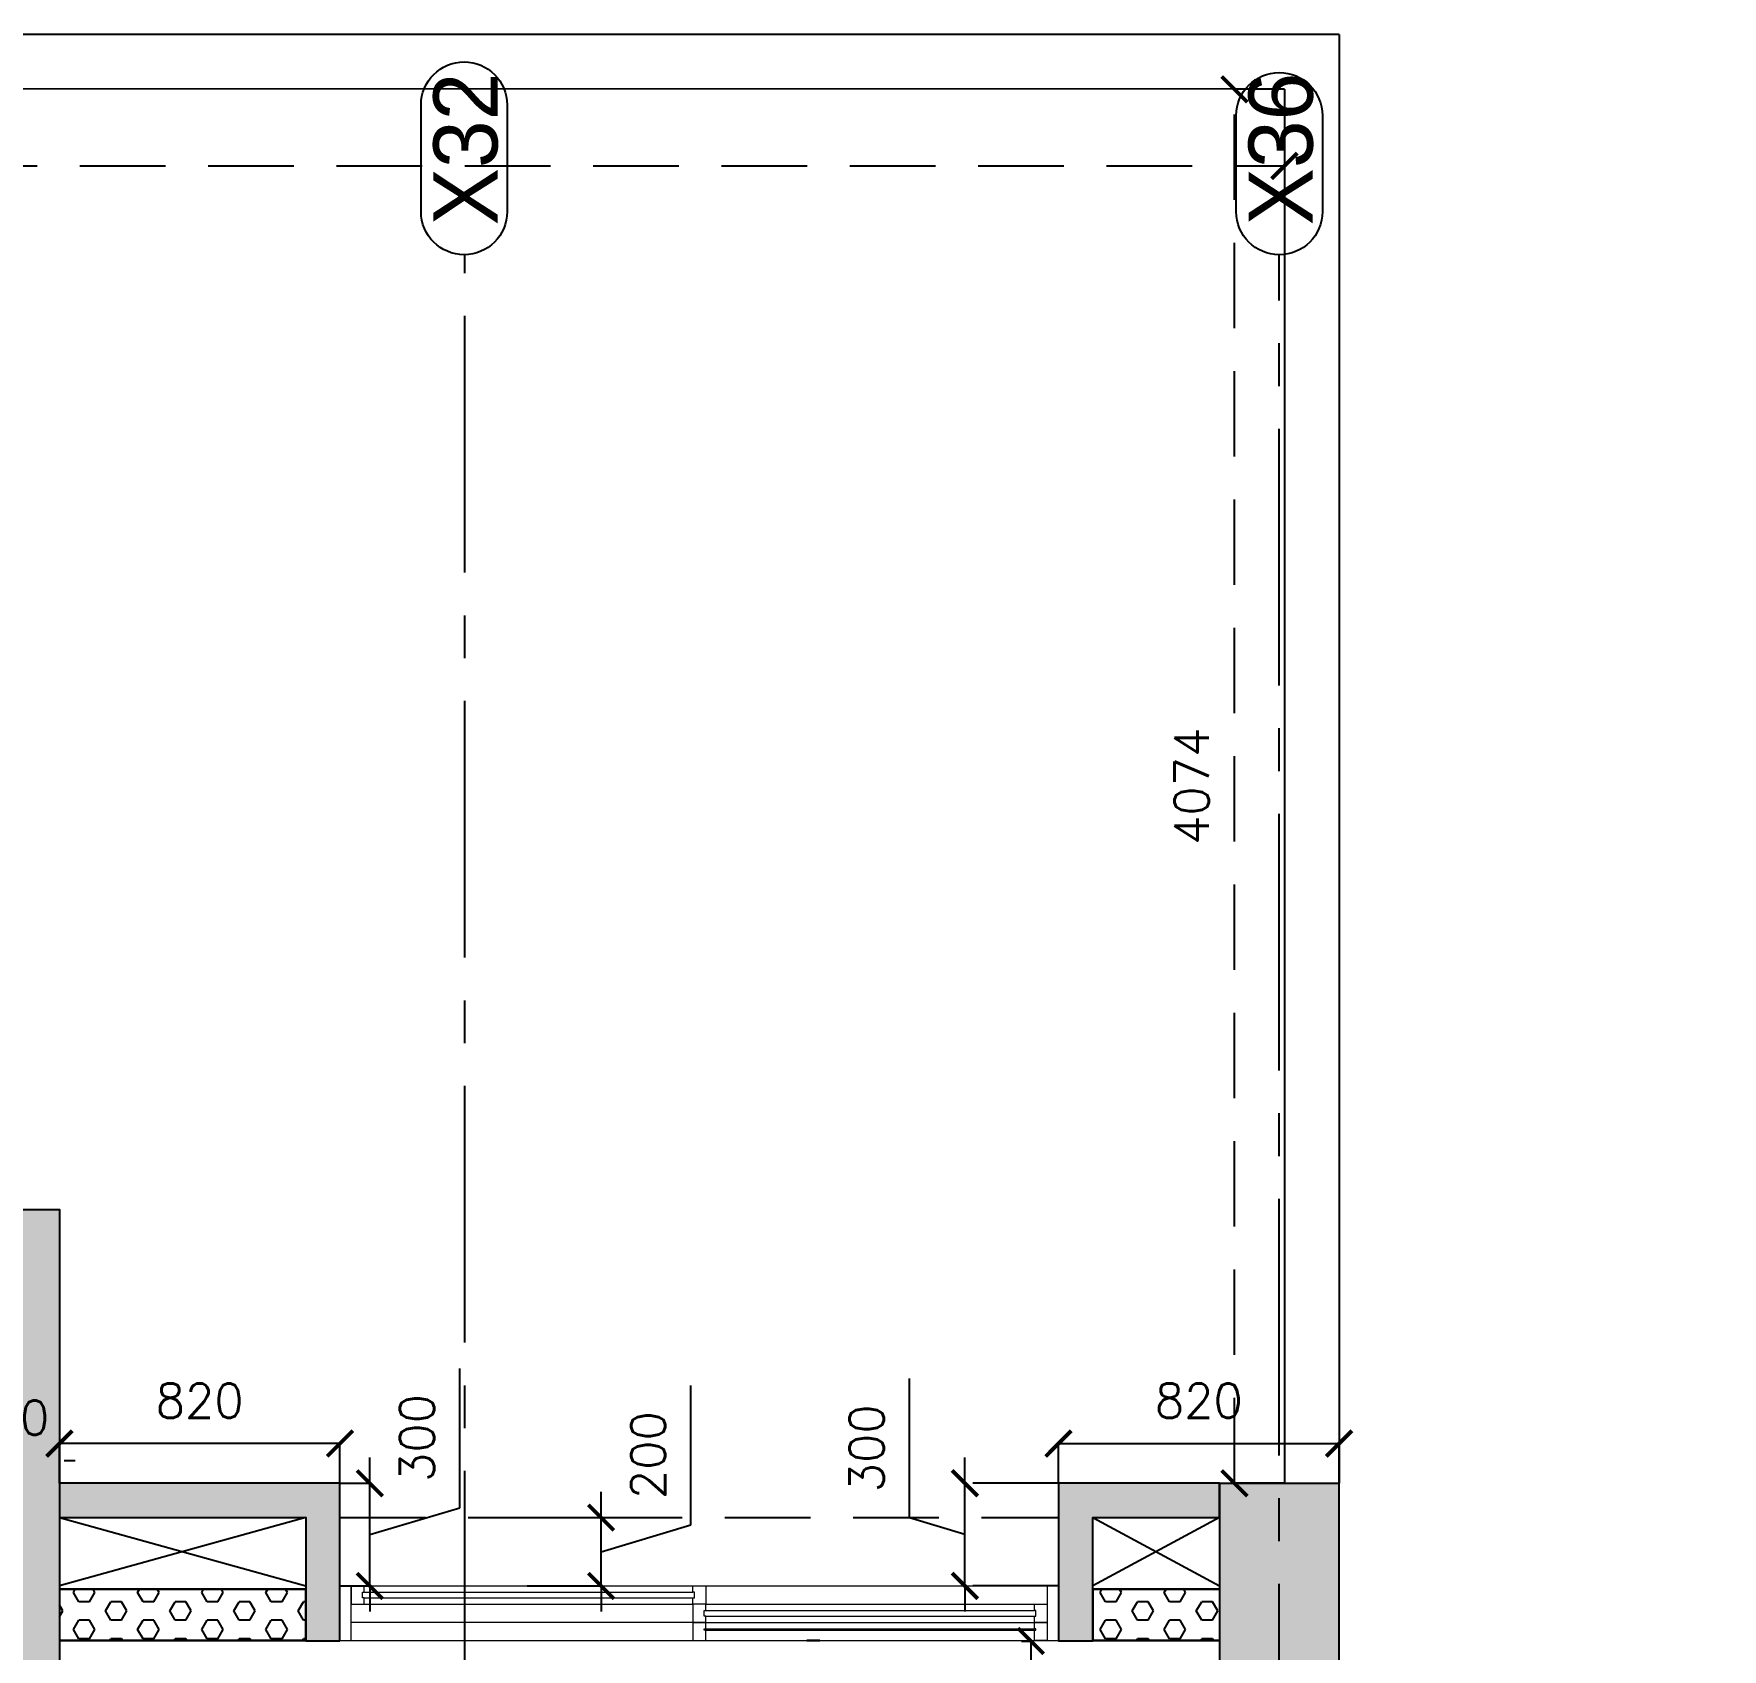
# Model space of a CAD drawing. Header units: millimetres. Extents: x 1180970 to 1231451, y -5737889 to -5695638.
# Drawn here: x 1213337 to 1218271, y -5702374 to -5697654 of the extents above; entities that cross this region are included whole.
import ezdxf

# ---------------------------------------------------------------- set-up
doc = ezdxf.new("R2010")
doc.units = ezdxf.units.MM
doc.header["$LTSCALE"] = 1000
doc.header["$MEASUREMENT"] = 0
for name, pattern in [('2BHK-A - BACK$0$AUDIT_D_120904163729-0', [0]), ('AUDIT_D_120904163729-0', [0]), ('T8(T9 IS SIMILAR) - GROUND FLOOR - DIMENSION & TEXTING$0$HIDDEN', [0.375, 0.25, -0.125]), ('T8(T9 IS SIMILAR) - GROUND FLOOR ELEVATION$0$AUDIT_D_120904163729-0', [0]), ('T8(T9 IS SIMILAR) - GROUND FLOOR ELEVATION$1$HIDDEN', [0.375, 0.25, -0.125]), ('T8_REFUGE COLUMNS$0$AUDIT_D_120904163729-0', [0]), ('T8_REFUGE COLUMNS$0$CENTER2', [1.125, 0.75, -0.125, 0.125, -0.125])]:
    doc.linetypes.add(name, pattern=pattern)
doc.layers.get('0').update_dxf_attribs({"linetype": 'AUDIT_D_120904163729-0'})
for name, color, linetype in [('2BHK-A - BACK$0$A-HATCH -160', 251, '2BHK-A - BACK$0$AUDIT_D_120904163729-0'), ('A-GARDEN PARTITION', 1, 'Continuous'), ('T8(T9 IS SIMILAR) - GROUND FLOOR - DIMENSION & TEXTING$0$A-DIMENSIONS', 2, 'T8(T9 IS SIMILAR) - GROUND FLOOR - DIMENSION & TEXTING$0$HIDDEN'), ('T8(T9 IS SIMILAR) - GROUND FLOOR ELEVATION$0$A-DIM', 1, 'T8(T9 IS SIMILAR) - GROUND FLOOR ELEVATION$0$AUDIT_D_120904163729-0'), ('T8(T9 IS SIMILAR) - GROUND FLOOR ELEVATION$0$A-WALL HATCH', 252, 'T8(T9 IS SIMILAR) - GROUND FLOOR ELEVATION$0$AUDIT_D_120904163729-0'), ('T8(T9 IS SIMILAR) - GROUND FLOOR ELEVATION$0$A-WALL-FEATURES', 6, 'T8(T9 IS SIMILAR) - GROUND FLOOR ELEVATION$0$AUDIT_D_120904163729-0'), ('T8_REFUGE COLUMNS$0$A-CENTERLINE', 193, 'T8_REFUGE COLUMNS$0$CENTER2'), ('T8_REFUGE COLUMNS$0$A-COLUMN GRID NUMBERING', 4, 'T8_REFUGE COLUMNS$0$AUDIT_D_120904163729-0'), ('T8_REFUGE COLUMNS$0$A-RCC COLS', 3, 'Continuous')]:
    doc.layers.add(name, color=color, linetype=linetype)
for name, color, linetype, lineweight in [('2BHK-A - BACK$1$A-WALL- 160', 6, 'Continuous', 30), ('2BHK-A - BACK$1$Window', 4, 'Continuous', 20), ('T8(T9 IS SIMILAR) - GROUND FLOOR$0$D&W', 8, 'Continuous', 25)]:
    doc.layers.add(name, color=color, linetype=linetype, lineweight=lineweight)
doc.layers.add('T8_REFUGE COLUMNS$0$COL-HATCH', color=7, linetype='Continuous', lineweight=25, true_color=0xa3a3a3)
doc.styles.add('T8(T9 IS SIMILAR) - GROUND FLOOR - DIMENSION & TEXTING$0$Romans 1', font='romans.shx', dxfattribs={"height": 100})
doc.styles.add('T8(T9 IS SIMILAR) - GROUND FLOOR ELEVATION$0$Romans 1', font='romans.shx', dxfattribs={"height": 100})
doc.styles.add('T8_REFUGE COLUMNS$0$STANDARD', font='GOTHIC.TTF')
doc.dimstyles.new('T8(T9 IS SIMILAR) - GROUND FLOOR - DIMENSION & TEXTING$0$ALPINE S', dxfattribs={"dimscale": 0, "dimtxt": 100, "dimasz": 75, "dimexe": 0, "dimexo": 0, "dimgap": 75, "dimtad": 1, "dimdec": 0, "dimzin": 0, "dimdsep": 46, "dimtxsty": 'T8(T9 IS SIMILAR) - GROUND FLOOR - DIMENSION & TEXTING$0$Romans 1', "dimblk": 'T8(T9 IS SIMILAR) - GROUND FLOOR - DIMENSION & TEXTING$0$_ArchTick', "dimcen": 0.09, "dimclrd": 256, "dimclre": 256, "dimclrt": 7, "dimadec": 0, "dimazin": 0, "dimtfac": 1, "dimtdec": 0, "dimtofl": 0, "dimtmove": 1, "dimatfit": 0, "dimldrblk": 'T8(T9 IS SIMILAR) - GROUND FLOOR - DIMENSION & TEXTING$0$_Open90', "dimfxl": 1, "dimtolj": 1, "dimtzin": 0, "dimarcsym": 0})
doc.dimstyles.new('T8(T9 IS SIMILAR) - GROUND FLOOR ELEVATION$0$ALPINE S', dxfattribs={"dimscale": 0, "dimtxt": 100, "dimasz": 75, "dimexe": 0, "dimexo": 0, "dimgap": 75, "dimtad": 1, "dimdec": 0, "dimzin": 0, "dimdsep": 46, "dimtxsty": 'T8(T9 IS SIMILAR) - GROUND FLOOR ELEVATION$0$Romans 1', "dimblk": 'T8(T9 IS SIMILAR) - GROUND FLOOR ELEVATION$0$_ArchTick', "dimcen": 0.09, "dimclrd": 256, "dimclre": 256, "dimclrt": 7, "dimadec": 0, "dimazin": 0, "dimtfac": 1, "dimtdec": 0, "dimtofl": 0, "dimtmove": 1, "dimatfit": 0, "dimldrblk": 'T8(T9 IS SIMILAR) - GROUND FLOOR ELEVATION$0$_Open90', "dimfxl": 1, "dimtolj": 1, "dimtzin": 0, "dimarcsym": 0})

# ---------------------------------------------------------------- blocks, each defined once
blk = doc.blocks.new('2BHK-A - BACK$1$2100')
at = {"layer": '2BHK-A - BACK$1$Window', "color": 1, "lineweight": 13}
for p, q in [((1150876.5, -5693344.1), (1148842.5, -5693344.1)), ((1149840.7, -5693344.1), (1148880, -5693344.1)), ((1149840.7, -5693397.4), (1148880, -5693397.4)), ((1149840.7, -5693397.4), (1149878.2, -5693397.4)), ((1149878.2, -5693397.4), (1150876.5, -5693397.4)), ((1148842.5, -5693450.8), (1148842.5, -5693450.8)), ((1149840.7, -5693450.8), (1148880, -5693450.8)), ((1150839, -5693450.8), (1149878.2, -5693450.8)), ((1149840.7, -5693504.1), (1148842.5, -5693504.1)), ((1150839, -5693504.1), (1149878.2, -5693504.1))]:
    blk.add_line(p, q, dxfattribs=at)
at = {"layer": '2BHK-A - BACK$1$Window', "color": 5, "lineweight": 13}
for p, q in [((1149840.7, -5693374.4), (1148880, -5693374.4)), ((1149840.7, -5693378.9), (1148880, -5693378.9)), ((1149840.7, -5693416), (1148880, -5693416)), ((1149840.7, -5693432.2), (1148880, -5693432.2)), ((1150839, -5693469.3), (1149878.2, -5693469.3)), ((1150839, -5693485.5), (1149878.2, -5693485.5))]:
    blk.add_line(p, q, dxfattribs=at)
at = {"layer": '2BHK-A - BACK$1$Window', "color": 4, "lineweight": 13}
for points in [[(1148842.5, -5693344.1), (1148809.5, -5693344.1), (1148809.5, -5693504.1), (1148842.5, -5693504.1)], [(1148880, -5693378.9), (1148880, -5693397.4), (1148842.5, -5693397.4), (1148842.5, -5693344.1), (1148880, -5693344.1), (1148880, -5693374.4), (1148875.5, -5693374.4), (1148875.5, -5693378.9)], [(1149840.7, -5693378.9), (1149840.7, -5693397.4), (1149878.2, -5693397.4), (1149878.2, -5693344.1), (1149840.7, -5693344.1), (1149840.7, -5693374.4), (1149845.2, -5693374.4), (1149845.2, -5693378.9)], [(1150909.5, -5693344.1), (1150876.5, -5693344.1), (1150876.5, -5693504.1), (1150909.5, -5693504.1)], [(1148880, -5693432.2), (1148880, -5693450.8), (1148842.5, -5693450.8), (1148842.5, -5693397.4), (1148880, -5693397.4), (1148880, -5693416), (1148875.5, -5693416), (1148875.5, -5693432.2)], [(1149840.7, -5693432.2), (1149840.7, -5693450.8), (1149878.2, -5693450.8), (1149878.2, -5693397.4), (1149840.7, -5693397.4), (1149840.7, -5693416), (1149845.2, -5693416), (1149845.2, -5693432.2)], [(1149878.2, -5693485.5), (1149878.2, -5693504.1), (1149840.7, -5693504.1), (1149840.7, -5693450.8), (1149878.2, -5693450.8), (1149878.2, -5693469.3), (1149873.7, -5693469.3), (1149873.7, -5693485.5)], [(1150839, -5693485.5), (1150839, -5693504.1), (1150876.5, -5693504.1), (1150876.5, -5693450.8), (1150839, -5693450.8), (1150839, -5693469.3), (1150843.5, -5693469.3), (1150843.5, -5693485.5)]]:
    blk.add_lwpolyline(points, close=True, dxfattribs=at)
blk = doc.blocks.new('2BHK-A - BACK')
at = {"layer": '2BHK-A - BACK$0$A-HATCH -160', "linetype": 'ByBlock'}
h = blk.add_hatch(dxfattribs=at)
h.set_pattern_fill('HEX', color=256, scale=250)
h.set_pattern_definition([(9e-15, (-0.22, 0.45), (0, 54.12658774), [31.25, -62.5]), (120, (-0.22, 0.45), (-46.875, -27.06329387), [31.25, -62.5]), (60, (31.03, 0.45), (-46.875, 27.06329387), [31.25, -62.5])])
h.paths.add_polyline_path([(1195742.4, -5702199.2), (1196112.6, -5702199.2), (1196112.6, -5702349.2), (1195742.4, -5702349.2)])
h.paths.add_polyline_path([(1198412.6, -5702349.2), (1199132.1, -5702349.2), (1199132.1, -5702199.2), (1198412.6, -5702199.2)])
at = {"layer": '2BHK-A - BACK$1$A-WALL- 160', "linetype": 'ByBlock'}
for p, q in [((1195742.4, -5702199.2), (1196112.6, -5702199.2)), ((1196112.6, -5702349.2), (1196112.6, -5702199.2)), ((1198412.6, -5702199.2), (1199132.1, -5702199.2)), ((1198412.6, -5702349.2), (1198412.6, -5702199.2)), ((1195742.4, -5702349.2), (1196112.6, -5702349.2)), ((1196910.6, -5702349.2), (1196948.1, -5702349.2)), ((1198412.6, -5702349.2), (1199132.1, -5702349.2))]:
    blk.add_line(p, q, dxfattribs=at)
at = {"layer": '2BHK-A - BACK$1$A-WALL- 160', "linetype": 'ByBlock', "xscale": -1, "rotation": 180}
blk.add_blockref('2BHK-A - BACK$1$2100', (47403.1, -11395693.4), dxfattribs=at)
blk = doc.blocks.new('T8_REFUGE COLUMNS')
at = {"layer": 'T8_REFUGE COLUMNS$0$COL-HATCH', "linetype": 'ByBlock'}
h = blk.add_hatch(color=256, dxfattribs=at)
h.dxf.hatch_style = 1
h.paths.add_polyline_path([(1213162.1, -5701089.9), (1213412.1, -5701089.9), (1213412.1, -5705299.9), (1213162.1, -5705299.9)])
h = blk.add_hatch(color=256, dxfattribs=at)
h.dxf.hatch_style = 1
h.paths.add_polyline_path([(1217152.1, -5701889.9), (1216802.1, -5701889.9), (1216802.1, -5705049.9), (1217152.1, -5705049.9)])
at = {"layer": 'T8_REFUGE COLUMNS$0$A-CENTERLINE'}
for p, q in [((1214597.1, -5722853.5), (1214597.1, -5698299.6)), ((1216977.1, -5728808.5), (1216977.1, -5698299.6))]:
    blk.add_line(p, q, dxfattribs=at)
at = {"layer": 'T8_REFUGE COLUMNS$0$A-COLUMN GRID NUMBERING', "linetype": 'ByBlock'}
for points in [[(1214720.6, -5698173.8, -1), (1214469, -5698173.8), (1214469, -5697862.2, -1), (1214720.6, -5697862.2)], [(1217102.9, -5698173.8, -1), (1216851.2, -5698173.8), (1216851.2, -5697893.3, -1), (1217102.9, -5697893.3)]]:
    blk.add_lwpolyline(points, format="xyb", close=True, dxfattribs=at)
at = {"layer": 'T8_REFUGE COLUMNS$0$A-RCC COLS', "linetype": 'ByBlock'}
for points in [[(1213162.1, -5701089.9), (1213412.1, -5701089.9), (1213412.1, -5705299.9), (1213162.1, -5705299.9)], [(1217152.1, -5701889.9), (1216802.1, -5701889.9), (1216802.1, -5705049.9), (1217152.1, -5705049.9)]]:
    blk.add_lwpolyline(points, close=True, dxfattribs=at)
at = {"layer": 'T8_REFUGE COLUMNS$0$A-COLUMN GRID NUMBERING', "linetype": 'ByBlock', "char_height": 187.5, "attachment_point": 1, "rotation": 90, "style": 'T8_REFUGE COLUMNS$0$STANDARD'}
for s, insert in [('X32', (1214505, -5698213.8)), ('X36', (1216887.2, -5698213.9))]:
    blk.add_mtext_dynamic_manual_height_columns(s, width=444.685, gutter_width=500, heights=[0], dxfattribs=dict(at, insert=insert))
blk = doc.blocks.new('T8(T9 IS SIMILAR) - GROUND FLOOR ELEVATION$0$_ArchTick')
at = {"color": 0, "linetype": 'ByBlock', "const_width": 0.15}
blk.add_lwpolyline([(-0.5, -0.5), (0.5, 0.5)], dxfattribs=at)
blk = doc.blocks.new('*D323')
at = {"layer": 'T8(T9 IS SIMILAR) - GROUND FLOOR ELEVATION$0$A-DIM', "lineweight": -2, "transparency": 16777216}
for p, q in [((1215895.9, -5701990.9), (1215895.9, -5701583.8)), ((1216058.4, -5701889.7), (1216058.4, -5701814.7)), ((1216058.4, -5702189.7), (1216058.4, -5701889.7)), ((1216058.4, -5702039.7), (1215895.9, -5701990.9)), ((1216058.4, -5702189.7), (1216058.4, -5702264.7))]:
    blk.add_line(p, q, dxfattribs=at)
at = {"layer": 'T8(T9 IS SIMILAR) - GROUND FLOOR ELEVATION$0$A-DIM', "linetype": 'T8(T9 IS SIMILAR) - GROUND FLOOR ELEVATION$1$HIDDEN', "lineweight": -2, "transparency": 16777216}
for p, q in [((1216331.8, -5701889.7), (1216058.4, -5701889.7)), ((1216331.8, -5702189.7), (1216058.4, -5702189.7))]:
    blk.add_line(p, q, dxfattribs=at)
at = {"layer": 'T8(T9 IS SIMILAR) - GROUND FLOOR ELEVATION$0$A-DIM', "linetype": 'ByBlock', "lineweight": -2, "transparency": 16777216, "xscale": 75, "yscale": 75, "zscale": 75}
for p, rotation in [((1216058.4, -5701889.7), 270), ((1216058.4, -5702189.7), 90)]:
    blk.add_blockref('T8(T9 IS SIMILAR) - GROUND FLOOR ELEVATION$0$_ArchTick', p, dxfattribs=dict(at, rotation=rotation))
at = {"layer": 'T8(T9 IS SIMILAR) - GROUND FLOOR ELEVATION$0$A-DIM', "color": 7, "linetype": 'ByBlock', "transparency": 16777216, "insert": (1215770.9, -5701787.4), "char_height": 100, "attachment_point": 5, "rotation": 90, "style": 'T8(T9 IS SIMILAR) - GROUND FLOOR ELEVATION$0$Romans 1'}
blk.add_mtext('\\A1;300', dxfattribs=at)
blk = doc.blocks.new('T8(T9 IS SIMILAR) - GROUND FLOOR ELEVATION$0$_Open90')
at = {"color": 0, "linetype": 'ByBlock', "lineweight": -2}
for p, q in [((0, 0), (-1, 0)), ((-0.5, 0.5), (0, 0)), ((0, 0), (-0.5, -0.5))]:
    blk.add_line(p, q, dxfattribs=at)
blk = doc.blocks.new('*D324')
at = {"layer": 'T8(T9 IS SIMILAR) - GROUND FLOOR ELEVATION$0$A-DIM', "linetype": 'T8(T9 IS SIMILAR) - GROUND FLOOR ELEVATION$1$HIDDEN', "lineweight": -2, "transparency": 16777216}
for p, q in [((1216331.8, -5701889.7), (1216331.8, -5701773.5)), ((1217151.9, -5701889.7), (1217151.9, -5701773.5))]:
    blk.add_line(p, q, dxfattribs=at)
at = {"layer": 'T8(T9 IS SIMILAR) - GROUND FLOOR ELEVATION$0$A-DIM', "lineweight": -2, "transparency": 16777216}
blk.add_line((1216331.8, -5701773.5), (1217151.9, -5701773.5), dxfattribs=at)
at = {"layer": 'T8(T9 IS SIMILAR) - GROUND FLOOR ELEVATION$0$A-DIM', "linetype": 'ByBlock', "lineweight": -2, "transparency": 16777216, "xscale": 75, "yscale": 75, "zscale": 75, "rotation": 180}
blk.add_blockref('T8(T9 IS SIMILAR) - GROUND FLOOR ELEVATION$0$_ArchTick', (1216331.8, -5701773.5), dxfattribs=at)
at = {"layer": 'T8(T9 IS SIMILAR) - GROUND FLOOR ELEVATION$0$A-DIM', "linetype": 'ByBlock', "lineweight": -2, "transparency": 16777216, "xscale": 75, "yscale": 75, "zscale": 75}
blk.add_blockref('T8(T9 IS SIMILAR) - GROUND FLOOR ELEVATION$0$_ArchTick', (1217151.9, -5701773.5), dxfattribs=at)
at = {"layer": 'T8(T9 IS SIMILAR) - GROUND FLOOR ELEVATION$0$A-DIM', "color": 7, "linetype": 'ByBlock', "transparency": 16777216, "insert": (1216741.9, -5701648.5), "char_height": 100, "attachment_point": 5, "style": 'T8(T9 IS SIMILAR) - GROUND FLOOR ELEVATION$0$Romans 1'}
blk.add_mtext('\\A1;820', dxfattribs=at)
blk = doc.blocks.new('*D325')
at = {"layer": 'T8(T9 IS SIMILAR) - GROUND FLOOR ELEVATION$0$A-DIM', "linetype": 'T8(T9 IS SIMILAR) - GROUND FLOOR ELEVATION$1$HIDDEN', "lineweight": -2, "transparency": 16777216}
for p, q in [((1213412.3, -5701889.7), (1213412.3, -5701773.5)), ((1214231.8, -5701889.7), (1214231.8, -5701773.5))]:
    blk.add_line(p, q, dxfattribs=at)
at = {"layer": 'T8(T9 IS SIMILAR) - GROUND FLOOR ELEVATION$0$A-DIM', "lineweight": -2, "transparency": 16777216}
blk.add_line((1214231.8, -5701773.5), (1213412.3, -5701773.5), dxfattribs=at)
at = {"layer": 'T8(T9 IS SIMILAR) - GROUND FLOOR ELEVATION$0$A-DIM', "linetype": 'ByBlock', "lineweight": -2, "transparency": 16777216, "xscale": 75, "yscale": 75, "zscale": 75, "rotation": 180}
blk.add_blockref('T8(T9 IS SIMILAR) - GROUND FLOOR ELEVATION$0$_ArchTick', (1213412.3, -5701773.5), dxfattribs=at)
at = {"layer": 'T8(T9 IS SIMILAR) - GROUND FLOOR ELEVATION$0$A-DIM', "linetype": 'ByBlock', "lineweight": -2, "transparency": 16777216, "xscale": 75, "yscale": 75, "zscale": 75}
blk.add_blockref('T8(T9 IS SIMILAR) - GROUND FLOOR ELEVATION$0$_ArchTick', (1214231.8, -5701773.5), dxfattribs=at)
at = {"layer": 'T8(T9 IS SIMILAR) - GROUND FLOOR ELEVATION$0$A-DIM', "color": 7, "linetype": 'ByBlock', "transparency": 16777216, "insert": (1213822, -5701648.5), "char_height": 100, "attachment_point": 5, "style": 'T8(T9 IS SIMILAR) - GROUND FLOOR ELEVATION$0$Romans 1'}
blk.add_mtext('\\A1;820', dxfattribs=at)
blk = doc.blocks.new('*D326')
at = {"layer": 'T8(T9 IS SIMILAR) - GROUND FLOOR ELEVATION$0$A-DIM', "lineweight": -2, "transparency": 16777216}
for p, q in [((1215257.7, -5702010.9), (1215257.7, -5701603.8)), ((1214995.2, -5701989.7), (1214995.2, -5701914.7)), ((1214995.2, -5702189.7), (1214995.2, -5701989.7)), ((1214995.2, -5702089.7), (1215257.7, -5702010.9)), ((1214995.2, -5702189.7), (1214995.2, -5702264.7))]:
    blk.add_line(p, q, dxfattribs=at)
at = {"layer": 'T8(T9 IS SIMILAR) - GROUND FLOOR ELEVATION$0$A-DIM', "linetype": 'T8(T9 IS SIMILAR) - GROUND FLOOR ELEVATION$1$HIDDEN', "lineweight": -2, "transparency": 16777216}
for p, q in [((1214778.9, -5701989.7), (1214995.2, -5701989.7)), ((1214778.9, -5702189.7), (1214995.2, -5702189.7))]:
    blk.add_line(p, q, dxfattribs=at)
at = {"layer": 'T8(T9 IS SIMILAR) - GROUND FLOOR ELEVATION$0$A-DIM', "linetype": 'ByBlock', "lineweight": -2, "transparency": 16777216, "xscale": 75, "yscale": 75, "zscale": 75}
for p, rotation in [((1214995.2, -5701989.7), 270), ((1214995.2, -5702189.7), 90)]:
    blk.add_blockref('T8(T9 IS SIMILAR) - GROUND FLOOR ELEVATION$0$_ArchTick', p, dxfattribs=dict(at, rotation=rotation))
at = {"layer": 'T8(T9 IS SIMILAR) - GROUND FLOOR ELEVATION$0$A-DIM', "color": 7, "linetype": 'ByBlock', "transparency": 16777216, "insert": (1215132.7, -5701807.4), "char_height": 100, "attachment_point": 5, "rotation": 90, "style": 'T8(T9 IS SIMILAR) - GROUND FLOOR ELEVATION$0$Romans 1'}
blk.add_mtext('\\A1;200', dxfattribs=at)
blk = doc.blocks.new('*D327')
at = {"layer": 'T8(T9 IS SIMILAR) - GROUND FLOOR ELEVATION$0$A-DIM', "lineweight": -2, "transparency": 16777216}
for p, q in [((1214582, -5701960.9), (1214582, -5701553.8)), ((1214319.5, -5701889.7), (1214319.5, -5701814.7)), ((1214319.5, -5702189.7), (1214319.5, -5701889.7)), ((1214319.5, -5702039.7), (1214582, -5701960.9)), ((1214319.5, -5702189.7), (1214319.5, -5702264.7))]:
    blk.add_line(p, q, dxfattribs=at)
at = {"layer": 'T8(T9 IS SIMILAR) - GROUND FLOOR ELEVATION$0$A-DIM', "linetype": 'T8(T9 IS SIMILAR) - GROUND FLOOR ELEVATION$1$HIDDEN', "lineweight": -2, "transparency": 16777216}
for p, q in [((1214231.8, -5701889.7), (1214319.5, -5701889.7)), ((1214231.8, -5702189.7), (1214319.5, -5702189.7))]:
    blk.add_line(p, q, dxfattribs=at)
at = {"layer": 'T8(T9 IS SIMILAR) - GROUND FLOOR ELEVATION$0$A-DIM', "linetype": 'ByBlock', "lineweight": -2, "transparency": 16777216, "xscale": 75, "yscale": 75, "zscale": 75}
for p, rotation in [((1214319.5, -5701889.7), 270), ((1214319.5, -5702189.7), 90)]:
    blk.add_blockref('T8(T9 IS SIMILAR) - GROUND FLOOR ELEVATION$0$_ArchTick', p, dxfattribs=dict(at, rotation=rotation))
at = {"layer": 'T8(T9 IS SIMILAR) - GROUND FLOOR ELEVATION$0$A-DIM', "color": 7, "linetype": 'ByBlock', "transparency": 16777216, "insert": (1214457, -5701757.4), "char_height": 100, "attachment_point": 5, "rotation": 90, "style": 'T8(T9 IS SIMILAR) - GROUND FLOOR ELEVATION$0$Romans 1'}
blk.add_mtext('\\A1;300', dxfattribs=at)
blk = doc.blocks.new('T8(T9 IS SIMILAR) - GROUND FLOOR - DIMENSION & TEXTING$0$_ArchTick')
at = {"color": 0, "linetype": 'ByBlock', "const_width": 0.15}
blk.add_lwpolyline([(-0.5, -0.5), (0.5, 0.5)], dxfattribs=at)
blk = doc.blocks.new('*D643')
at = {"layer": 'T8(T9 IS SIMILAR) - GROUND FLOOR - DIMENSION & TEXTING$0$A-DIMENSIONS', "linetype": 'T8(T9 IS SIMILAR) - GROUND FLOOR - DIMENSION & TEXTING$0$HIDDEN', "lineweight": -2, "transparency": 16777216}
for p, q in [((1216223.8, -5702350.7), (1216251.1, -5702350.7)), ((1216152.2, -5706300.9), (1216251.1, -5706300.9))]:
    blk.add_line(p, q, dxfattribs=at)
at = {"layer": 'T8(T9 IS SIMILAR) - GROUND FLOOR - DIMENSION & TEXTING$0$A-DIMENSIONS', "lineweight": -2, "transparency": 16777216}
blk.add_line((1216251.1, -5702350.7), (1216251.1, -5706300.9), dxfattribs=at)
at = {"layer": 'T8(T9 IS SIMILAR) - GROUND FLOOR - DIMENSION & TEXTING$0$A-DIMENSIONS', "linetype": 'ByBlock', "lineweight": -2, "transparency": 16777216, "xscale": 75, "yscale": 75, "zscale": 75}
for p, rotation in [((1216251.1, -5702350.7), 90), ((1216251.1, -5706300.9), 270)]:
    blk.add_blockref('T8(T9 IS SIMILAR) - GROUND FLOOR - DIMENSION & TEXTING$0$_ArchTick', p, dxfattribs=dict(at, rotation=rotation))
at = {"layer": 'T8(T9 IS SIMILAR) - GROUND FLOOR - DIMENSION & TEXTING$0$A-DIMENSIONS', "color": 7, "linetype": 'ByBlock', "transparency": 16777216, "insert": (1216126.1, -5704325.8), "char_height": 100, "attachment_point": 5, "rotation": 90, "style": 'T8(T9 IS SIMILAR) - GROUND FLOOR - DIMENSION & TEXTING$0$Romans 1'}
blk.add_mtext('\\A1;3950', dxfattribs=at)
blk = doc.blocks.new('T8(T9 IS SIMILAR) - GROUND FLOOR - DIMENSION & TEXTING$0$_Open90')
at = {"color": 0, "linetype": 'ByBlock', "lineweight": -2}
for p, q in [((0, 0), (-1, 0)), ((-0.5, 0.5), (0, 0)), ((0, 0), (-0.5, -0.5))]:
    blk.add_line(p, q, dxfattribs=at)
blk = doc.blocks.new('*D648')
at = {"layer": 'T8(T9 IS SIMILAR) - GROUND FLOOR - DIMENSION & TEXTING$0$A-DIMENSIONS', "linetype": 'T8(T9 IS SIMILAR) - GROUND FLOOR - DIMENSION & TEXTING$0$HIDDEN', "lineweight": -2, "transparency": 16777216}
for p, q in [((1212781.9, -5701401.4), (1212781.9, -5701560.6)), ((1213161.9, -5701401.4), (1213161.9, -5701560.6))]:
    blk.add_line(p, q, dxfattribs=at)
at = {"layer": 'T8(T9 IS SIMILAR) - GROUND FLOOR - DIMENSION & TEXTING$0$A-DIMENSIONS', "lineweight": -2, "transparency": 16777216}
for p, q in [((1212781.9, -5701560.6), (1212706.9, -5701560.6)), ((1213161.9, -5701560.6), (1212781.9, -5701560.6)), ((1212971.9, -5701560.6), (1213050.7, -5701823.1)), ((1213161.9, -5701560.6), (1213236.9, -5701560.6)), ((1213050.7, -5701823.1), (1213457.8, -5701823.1))]:
    blk.add_line(p, q, dxfattribs=at)
at = {"layer": 'T8(T9 IS SIMILAR) - GROUND FLOOR - DIMENSION & TEXTING$0$A-DIMENSIONS', "linetype": 'ByBlock', "lineweight": -2, "transparency": 16777216, "xscale": 75, "yscale": 75, "zscale": 75}
blk.add_blockref('T8(T9 IS SIMILAR) - GROUND FLOOR - DIMENSION & TEXTING$0$_ArchTick', (1212781.9, -5701560.6), dxfattribs=at)
at = {"layer": 'T8(T9 IS SIMILAR) - GROUND FLOOR - DIMENSION & TEXTING$0$A-DIMENSIONS', "linetype": 'ByBlock', "lineweight": -2, "transparency": 16777216, "xscale": 75, "yscale": 75, "zscale": 75, "rotation": 180}
blk.add_blockref('T8(T9 IS SIMILAR) - GROUND FLOOR - DIMENSION & TEXTING$0$_ArchTick', (1213161.9, -5701560.6), dxfattribs=at)
at = {"layer": 'T8(T9 IS SIMILAR) - GROUND FLOOR - DIMENSION & TEXTING$0$A-DIMENSIONS', "color": 7, "linetype": 'ByBlock', "transparency": 16777216, "insert": (1213254.2, -5701698.1), "char_height": 100, "attachment_point": 5, "style": 'T8(T9 IS SIMILAR) - GROUND FLOOR - DIMENSION & TEXTING$0$Romans 1'}
blk.add_mtext('\\A1;380', dxfattribs=at)
blk = doc.blocks.new('*D493')
at = {"layer": 'T8(T9 IS SIMILAR) - GROUND FLOOR - DIMENSION & TEXTING$0$A-DIMENSIONS', "linetype": 'T8(T9 IS SIMILAR) - GROUND FLOOR - DIMENSION & TEXTING$0$HIDDEN', "lineweight": -2, "transparency": 16777216}
for p, q in [((1206347.3, -5697812.8), (1206347.3, -5698040.4)), ((1216991.9, -5697816.1), (1216991.9, -5698040.4))]:
    blk.add_line(p, q, dxfattribs=at)
at = {"layer": 'T8(T9 IS SIMILAR) - GROUND FLOOR - DIMENSION & TEXTING$0$A-DIMENSIONS', "lineweight": -2, "transparency": 16777216}
blk.add_line((1206347.3, -5698040.4), (1216991.9, -5698040.4), dxfattribs=at)
at = {"layer": 'T8(T9 IS SIMILAR) - GROUND FLOOR - DIMENSION & TEXTING$0$A-DIMENSIONS', "linetype": 'ByBlock', "lineweight": -2, "transparency": 16777216, "xscale": 75, "yscale": 75, "zscale": 75, "rotation": 180}
blk.add_blockref('T8(T9 IS SIMILAR) - GROUND FLOOR - DIMENSION & TEXTING$0$_ArchTick', (1206347.3, -5698040.4), dxfattribs=at)
at = {"layer": 'T8(T9 IS SIMILAR) - GROUND FLOOR - DIMENSION & TEXTING$0$A-DIMENSIONS', "linetype": 'ByBlock', "lineweight": -2, "transparency": 16777216, "xscale": 75, "yscale": 75, "zscale": 75}
blk.add_blockref('T8(T9 IS SIMILAR) - GROUND FLOOR - DIMENSION & TEXTING$0$_ArchTick', (1216991.9, -5698040.4), dxfattribs=at)
at = {"layer": 'T8(T9 IS SIMILAR) - GROUND FLOOR - DIMENSION & TEXTING$0$A-DIMENSIONS', "color": 7, "linetype": 'ByBlock', "transparency": 16777216, "insert": (1211669.6, -5697915.4), "char_height": 100, "attachment_point": 5, "style": 'T8(T9 IS SIMILAR) - GROUND FLOOR - DIMENSION & TEXTING$0$Romans 1'}
blk.add_mtext('\\A1;10645', dxfattribs=at)
blk = doc.blocks.new('*D494')
at = {"layer": 'T8(T9 IS SIMILAR) - GROUND FLOOR - DIMENSION & TEXTING$0$A-DIMENSIONS', "linetype": 'T8(T9 IS SIMILAR) - GROUND FLOOR - DIMENSION & TEXTING$0$HIDDEN', "lineweight": -2, "transparency": 16777216}
for p, q in [((1216991.9, -5697816.1), (1216846.1, -5697816.1)), ((1216991.9, -5701889.7), (1216846.1, -5701889.7))]:
    blk.add_line(p, q, dxfattribs=at)
at = {"layer": 'T8(T9 IS SIMILAR) - GROUND FLOOR - DIMENSION & TEXTING$0$A-DIMENSIONS', "lineweight": -2, "transparency": 16777216}
blk.add_line((1216846.1, -5701889.7), (1216846.1, -5697816.1), dxfattribs=at)
at = {"layer": 'T8(T9 IS SIMILAR) - GROUND FLOOR - DIMENSION & TEXTING$0$A-DIMENSIONS', "linetype": 'ByBlock', "lineweight": -2, "transparency": 16777216, "xscale": 75, "yscale": 75, "zscale": 75}
for p, rotation in [((1216846.1, -5697816.1), 90), ((1216846.1, -5701889.7), 270)]:
    blk.add_blockref('T8(T9 IS SIMILAR) - GROUND FLOOR - DIMENSION & TEXTING$0$_ArchTick', p, dxfattribs=dict(at, rotation=rotation))
at = {"layer": 'T8(T9 IS SIMILAR) - GROUND FLOOR - DIMENSION & TEXTING$0$A-DIMENSIONS', "color": 7, "linetype": 'ByBlock', "transparency": 16777216, "insert": (1216721.1, -5699852.9), "char_height": 100, "attachment_point": 5, "rotation": 90, "style": 'T8(T9 IS SIMILAR) - GROUND FLOOR - DIMENSION & TEXTING$0$Romans 1'}
blk.add_mtext('\\A1;4074', dxfattribs=at)
blk = doc.blocks.new('T8(T9 IS SIMILAR) - GROUND FLOOR ELEVATION')
at = {"layer": 'T8(T9 IS SIMILAR) - GROUND FLOOR ELEVATION$0$A-WALL HATCH', "linetype": 'ByBlock'}
h = blk.add_hatch(dxfattribs=at)
h.set_pattern_fill('ZIGZAG', color=256, scale=250)
h.set_pattern_definition([(0, (0, 0), (31.25, 31.25), [31.25, -31.25]), (90, (31.25, 0), (-31.25, 31.25), [31.25, -31.25])])
h.paths.add_polyline_path([(1186332.7, -5719983.5), (1186332.7, -5719683.5), (1186432.7, -5719683.5), (1186432.7, -5719883.5), (1186982.7, -5719883.5), (1186982.7, -5719523.5), (1187082.7, -5719523.5), (1187082.7, -5719983.5)])
h.paths.add_polyline_path([(1190232.7, -5719983.5), (1190232.7, -5719683.5), (1190132.7, -5719683.5), (1190132.7, -5719883.5), (1189582.7, -5719883.5), (1189582.7, -5719523.5), (1189482.7, -5719523.5), (1189482.7, -5719983.5)])
h.paths.add_polyline_path([(1190857.7, -5717933.5), (1190857.7, -5717733.5), (1190757.7, -5717733.5), (1190757.7, -5717933.5)])
h.paths.add_polyline_path([(1193357.7, -5717733.5), (1193357.7, -5717933.5), (1193257.7, -5717933.5), (1193257.7, -5717733.5)])
h.paths.add_polyline_path([(1196632.8, -5709938.8), (1196632.8, -5709738.8), (1196532.8, -5709738.8), (1196532.8, -5709938.8)])
h.paths.add_polyline_path([(1194132, -5709738.8), (1194132, -5709938.8), (1194032, -5709938.8), (1194032, -5709738.8)])
h.paths.add_polyline_path([(1195742.7, -5701889.7), (1196212.8, -5701889.7), (1196212.8, -5702349.7), (1196112.8, -5702349.7), (1196112.8, -5701989.7), (1195742.7, -5701989.7)])
h.paths.add_polyline_path([(1198312.8, -5702349.7), (1198312.8, -5701889.7), (1199132.6, -5701889.7), (1199132.6, -5701989.7), (1198412.8, -5701989.7), (1198412.8, -5702349.7)])
h.paths.add_polyline_path([(1199662.5, -5701090.3), (1199662.5, -5700890.3), (1199762.5, -5700890.3), (1199762.5, -5701090.3)])
h.paths.add_polyline_path([(1201862.6, -5700890.3), (1201862.6, -5701090.3), (1201962.6, -5701090.3), (1201962.6, -5700890.3)])
h.paths.add_polyline_path([(1210681.9, -5700890.3), (1210681.9, -5701090.3), (1210581.9, -5701090.3), (1210581.9, -5700890.3)])
h.paths.add_polyline_path([(1212882, -5701090.3), (1212882, -5700890.3), (1212782, -5700890.3), (1212782, -5701090.3)])
h.paths.add_polyline_path([(1214231.8, -5702349.7), (1214231.8, -5701889.7), (1213412.3, -5701889.7), (1213412.3, -5701989.7), (1214131.8, -5701989.7), (1214131.8, -5702349.7)])
h.paths.add_polyline_path([(1216801.9, -5701889.7), (1216331.8, -5701889.7), (1216331.8, -5702349.7), (1216431.8, -5702349.7), (1216431.8, -5701989.7), (1216801.9, -5701989.7)])
h.paths.add_polyline_path([(1215911.7, -5709938.8), (1215911.7, -5709738.8), (1216011.7, -5709738.8), (1216011.7, -5709938.8)])
h.paths.add_polyline_path([(1218412.5, -5709738.8), (1218412.5, -5709938.8), (1218512.5, -5709938.8), (1218512.5, -5709738.8)])
h.paths.add_polyline_path([(1221686.9, -5717933.5), (1221686.9, -5717733.5), (1221786.9, -5717733.5), (1221786.9, -5717933.5)])
h.paths.add_polyline_path([(1219186.9, -5717733.5), (1219186.9, -5717933.5), (1219286.9, -5717933.5), (1219286.9, -5717733.5)])
h.paths.add_polyline_path([(1222311.8, -5719983.5), (1222311.8, -5719683.5), (1222411.8, -5719683.5), (1222411.8, -5719883.5), (1222961.8, -5719883.5), (1222961.8, -5719523.5), (1223061.8, -5719523.5), (1223061.8, -5719983.5)])
h.paths.add_polyline_path([(1226211.8, -5719983.5), (1226211.8, -5719683.5), (1226111.8, -5719683.5), (1226111.8, -5719883.5), (1225561.8, -5719883.5), (1225561.8, -5719523.5), (1225461.8, -5719523.5), (1225461.8, -5719983.5)])
h.paths.add_polyline_path([(1217001.9, -5727584.6), (1216901.9, -5727584.6), (1216901.9, -5727784.6), (1216356.8, -5727784.6), (1216356.8, -5727424.6), (1216256.8, -5727424.6), (1216256.8, -5727884.6), (1217001.9, -5727884.6)])
h.paths.add_polyline_path([(1214156.8, -5727424.6), (1214056.8, -5727424.6), (1214056.8, -5727784.6), (1213412.3, -5727784.6), (1213412.3, -5727884.6), (1214156.8, -5727884.6)])
h.paths.add_polyline_path([(1210681.9, -5728884), (1210681.9, -5728684), (1210581.9, -5728684), (1210581.9, -5728884)])
h.paths.add_polyline_path([(1212882, -5728684), (1212882, -5728884), (1212782, -5728884), (1212782, -5728684)])
h.paths.add_polyline_path([(1201862.6, -5728884), (1201862.6, -5728684), (1201962.6, -5728684), (1201962.6, -5728884)])
h.paths.add_polyline_path([(1199662.5, -5728684), (1199662.5, -5728884), (1199762.5, -5728884), (1199762.5, -5728684)])
h.paths.add_polyline_path([(1198387.7, -5727424.6), (1198487.7, -5727424.6), (1198487.7, -5727784.6), (1199132.3, -5727784.6), (1199132.3, -5727884.6), (1198387.7, -5727884.6)])
h.paths.add_polyline_path([(1195542.6, -5727584.6), (1195642.6, -5727584.6), (1195642.6, -5727784.6), (1196187.7, -5727784.6), (1196187.7, -5727424.6), (1196287.7, -5727424.6), (1196287.7, -5727884.6), (1195542.6, -5727884.6)])
at = {"layer": 'T8(T9 IS SIMILAR) - GROUND FLOOR ELEVATION$0$A-WALL-FEATURES', "color": 8, "linetype": 'ByBlock'}
for p, q in [((1214131.8, -5701989.7), (1213412.3, -5702189.7)), ((1213412.3, -5701989.7), (1214131.8, -5702189.7)), ((1216801.9, -5701989.7), (1216431.8, -5702189.7)), ((1216431.8, -5701989.7), (1216802, -5702189.7))]:
    blk.add_line(p, q, dxfattribs=at)
at = {"layer": 'T8(T9 IS SIMILAR) - GROUND FLOOR ELEVATION$0$A-WALL-FEATURES', "color": 8, "linetype": 'T8(T9 IS SIMILAR) - GROUND FLOOR ELEVATION$1$HIDDEN'}
blk.add_line((1214231.8, -5701989.7), (1216331.8, -5701989.7), dxfattribs=at)
at = {"layer": 'T8(T9 IS SIMILAR) - GROUND FLOOR ELEVATION$0$A-WALL-FEATURES', "linetype": 'ByBlock'}
for points in [[(1214231.8, -5702349.7), (1214231.8, -5701889.7), (1213412.3, -5701889.7), (1213412.3, -5701989.7), (1214131.8, -5701989.7), (1214131.8, -5702349.7)], [(1216801.9, -5701889.7), (1216331.8, -5701889.7), (1216331.8, -5702349.7), (1216431.8, -5702349.7), (1216431.8, -5701989.7), (1216801.9, -5701989.7)]]:
    blk.add_lwpolyline(points, close=True, dxfattribs=at)
at = {"layer": 'T8(T9 IS SIMILAR) - GROUND FLOOR ELEVATION$0$A-DIM', "linetype": 'ByBlock'}
for base, p1, p2, angle, picture, middle in [((1214319.5, -5701889.7), (1214231.8, -5702189.7), (1214231.8, -5701889.7), 90, '*D327', (1214457, -5701885.9)), ((1213412.2645, -5701773.4503), (1214231.7984, -5701889.698), (1213412.2645, -5701889.698), 180, '*D325', (1213822.0314, -5701648.4503)), ((1214995.2, -5701989.7), (1214778.9, -5702189.7), (1214778.9, -5701989.7), 90, '*D326', (1215132.7, -5701935.9)), ((1216058.4, -5701889.7), (1216331.8, -5702189.7), (1216331.8, -5701889.7), 90, '*D323', (1215770.9, -5701915.9)), ((1217151.9, -5701773.5), (1216331.8, -5701889.7), (1217151.9, -5701889.7), 180, '*D324', (1216741.9, -5701648.5))]:
    dim = blk.add_linear_dim(base=base, p1=p1, p2=p2, angle=angle, dimstyle='T8(T9 IS SIMILAR) - GROUND FLOOR ELEVATION$0$ALPINE S', override={"dimscale": 1, "dimfxl": 5, "dimarcsym": 1}, dxfattribs=at)
    dim.commit()
    dim.dimension.update_dxf_attribs({"geometry": picture, "text_midpoint": middle})
blk = doc.blocks.new('T8(T9 IS SIMILAR) - GROUND FLOOR')
at = {"layer": 'T8(T9 IS SIMILAR) - GROUND FLOOR$0$D&W', "linetype": 'ByBlock'}
blk.add_blockref('T8_REFUGE COLUMNS', (0, 0), dxfattribs=at)
at = {"layer": 'T8(T9 IS SIMILAR) - GROUND FLOOR$0$D&W', "linetype": 'ByBlock', "xscale": -1}
blk.add_blockref('2BHK-A - BACK', (2412544.6, 0), dxfattribs=at)
at = {"layer": 'T8(T9 IS SIMILAR) - GROUND FLOOR$0$D&W', "linetype": 'ByBlock'}
blk.add_blockref('T8(T9 IS SIMILAR) - GROUND FLOOR ELEVATION', (0, 0), dxfattribs=at)
blk = doc.blocks.new('T8(T9 IS SIMILAR) - GROUND FLOOR - DIMENSION & TEXTING')
at = {"layer": 'T8(T9 IS SIMILAR) - GROUND FLOOR - DIMENSION & TEXTING$0$A-DIMENSIONS', "linetype": 'ByBlock'}
for base, p1, p2, angle, picture, middle in [((1216846.1, -5697816.1), (1216991.9, -5701889.7, -2.3), (1216991.9, -5697816.1), 90, '*D494', (1216721.1, -5699852.9)), ((1212781.9, -5701560.6), (1213161.9, -5701401.4), (1212781.9, -5701401.4), 180, '*D648', (1213125.7, -5701698.1)), ((1216251.1, -5706300.9), (1216223.8, -5702350.7), (1216152.2, -5706300.9, -0.7), 270, '*D643', (1216126.1, -5704325.8))]:
    dim = blk.add_linear_dim(base=base, p1=p1, p2=p2, angle=angle, dimstyle='T8(T9 IS SIMILAR) - GROUND FLOOR - DIMENSION & TEXTING$0$ALPINE S', override={"dimscale": 1, "dimfxl": 5, "dimarcsym": 1}, dxfattribs=at)
    dim.commit()
    dim.dimension.update_dxf_attribs({"geometry": picture, "text_midpoint": middle})
dim = blk.add_linear_dim(base=(1216991.9, -5698040.4), p1=(1206347.3, -5697812.8), p2=(1216991.9, -5697816.1, -2.3), dimstyle='T8(T9 IS SIMILAR) - GROUND FLOOR - DIMENSION & TEXTING$0$ALPINE S', override={"dimscale": 1, "dimfxl": 5, "dimarcsym": 1}, dxfattribs=at)
dim.commit()
dim.dimension.update_dxf_attribs({"geometry": '*D493', "text_midpoint": (1211669.6, -5697915.4)})

msp = doc.modelspace()

# ---------------------------------------------------------------- block references
at = {"linetype": 'ByBlock'}
msp.add_blockref('T8(T9 IS SIMILAR) - GROUND FLOOR', (0, 0), dxfattribs=at)

# ---------------------------------------------------------------- next in the draw order: block references
msp.add_blockref('T8(T9 IS SIMILAR) - GROUND FLOOR - DIMENSION & TEXTING', (0, 0), dxfattribs=at)

# ---------------------------------------------------------------- next in the draw order: linework, layer by layer
at = {"layer": 'A-GARDEN PARTITION'}
for p, q in [((1217151.9, -5697656.1, -2.3), (1195392.6, -5697654.1, -2.3)), ((1217151.9, -5697656.1, -2.3), (1217151.9, -5701889.7, -2.3)), ((1216991.9, -5697816.1, -2.3), (1206347.3, -5697812.8)), ((1216991.9, -5697816.1, -2.3), (1216991.9, -5701889.7, -2.3))]:
    msp.add_line(p, q, dxfattribs=at)

doc.saveas('drawing.dxf')
